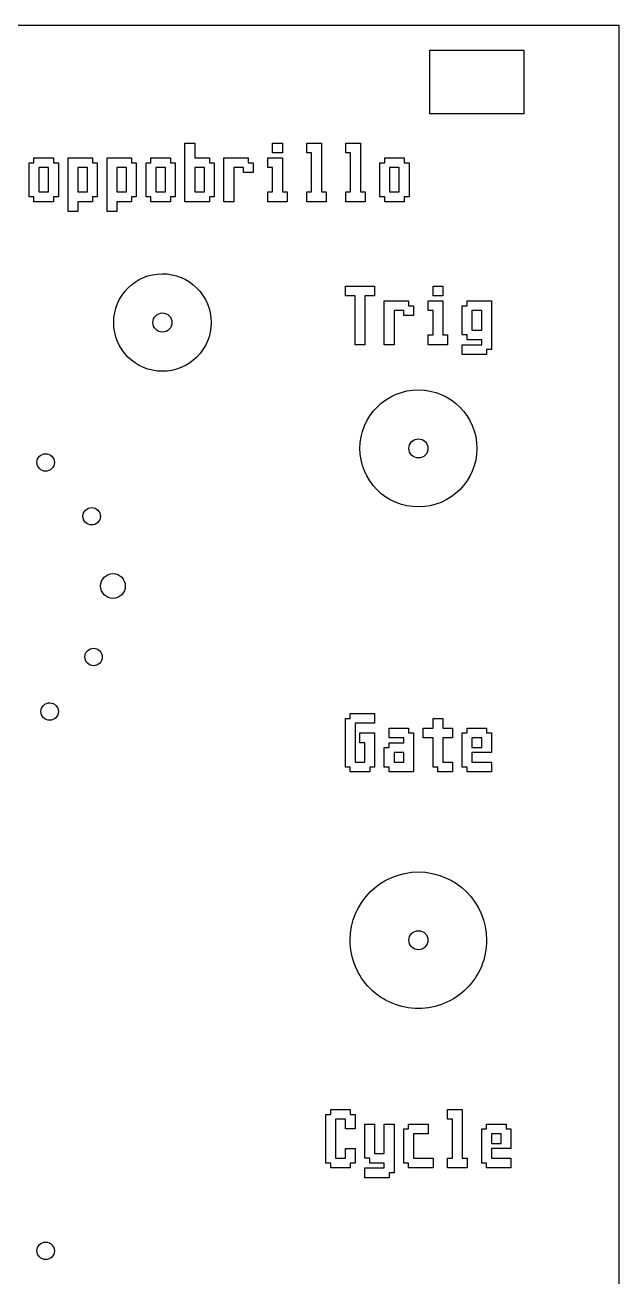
# Model space of a CAD drawing. Extents: x 0 to 101, y 9 to 137.
# Drawn here: x 71.3 to 101.1, y 74 to 136.9 of the extents above; entities that cross this region are included whole.
import ezdxf

# ---------------------------------------------------------------- set-up
doc = ezdxf.new("R2010")
doc.units = 0
doc.layers.add('Calque_1', color=7, linetype='CONTINUOUS')

msp = doc.modelspace()

# ---------------------------------------------------------------- linework, layer by layer
at = {"layer": 'Calque_1', "color": 7}
for p, q in [((0.161084, 136.906207), (101.139173, 136.906207)), ((101.139173, 136.906207), (101.139173, 8.727696)), ((79.312034, 129.49574), (79.312034, 130.965596)), ((79.312034, 130.965596), (79.557012, 130.965596)), ((79.557012, 130.965596), (79.801987, 130.965596)), ((79.801987, 130.965596), (79.801987, 130.598132)), ((83.721591, 130.72062), (83.721591, 130.965596)), ((83.721591, 130.965596), (83.966568, 130.965596)), ((83.966568, 130.965596), (84.211543, 130.965596)), ((84.211543, 130.965596), (84.211543, 130.72062)), ((85.43642, 130.72062), (85.43642, 130.965596)), ((85.43642, 130.965596), (85.803885, 130.965596)), ((85.803885, 130.965596), (86.17135, 130.965596)), ((86.17135, 130.965596), (86.17135, 129.740715)), ((87.396218, 130.72062), (87.396218, 130.965596)), ((87.396218, 130.965596), (87.76368, 130.965596)), ((87.76368, 130.965596), (88.131145, 130.965596)), ((88.131145, 130.965596), (88.131145, 129.740715)), ((79.801987, 130.598132), (79.801987, 130.230667)), ((83.721591, 130.475645), (83.721591, 130.72062)), ((83.966568, 130.475645), (83.721591, 130.475645)), ((84.211543, 130.475645), (83.966568, 130.475645)), ((84.211543, 130.72062), (84.211543, 130.475645)), ((85.43642, 130.475645), (85.43642, 130.72062)), ((85.55891, 130.475645), (85.43642, 130.475645)), ((85.681397, 130.475645), (85.55891, 130.475645)), ((85.681397, 129.49574), (85.681397, 130.475645)), ((87.396218, 130.475645), (87.396218, 130.72062)), ((87.518705, 130.475645), (87.396218, 130.475645)), ((87.641192, 130.475645), (87.518705, 130.475645)), ((87.641192, 129.49574), (87.641192, 130.475645)), ((71.472831, 129.128275), (71.472831, 129.985693)), ((71.472831, 129.985693), (71.595319, 129.985693)), ((71.595319, 129.985693), (71.717806, 129.985693)), ((71.717806, 130.10818), (71.717806, 130.230667)), ((71.717806, 130.230667), (72.207758, 130.230667)), ((71.717806, 129.985693), (71.717806, 130.10818)), ((72.207758, 129.740715), (71.962784, 129.740715)), ((71.962784, 129.740715), (71.962784, 129.128275)), ((72.207758, 130.230667), (72.697711, 130.230667)), ((72.452736, 129.740715), (72.207758, 129.740715)), ((72.452736, 129.128275), (72.452736, 129.740715)), ((72.697711, 130.230667), (72.697711, 130.10818)), ((72.697711, 130.10818), (72.697711, 129.985693)), ((72.697711, 129.985693), (72.820198, 129.985693)), ((72.820198, 129.985693), (72.942688, 129.985693)), ((72.942688, 129.985693), (72.942688, 129.128275)), ((73.432629, 128.883298), (73.432629, 130.230667)), ((73.432629, 130.230667), (74.045072, 130.230667)), ((74.167559, 129.740715), (73.922582, 129.740715)), ((73.922582, 129.740715), (73.922582, 129.128275)), ((74.045072, 130.230667), (74.657512, 130.230667)), ((74.412534, 129.740715), (74.167559, 129.740715)), ((74.412534, 129.128275), (74.412534, 129.740715)), ((74.657512, 130.230667), (74.657512, 130.10818)), ((74.657512, 130.10818), (74.657512, 129.985693)), ((74.657512, 129.985693), (74.779999, 129.985693)), ((74.779999, 129.985693), (74.902486, 129.985693)), ((74.902486, 129.985693), (74.902486, 129.128275)), ((75.39243, 128.883298), (75.39243, 130.230667)), ((75.39243, 130.230667), (76.00487, 130.230667)), ((76.12736, 129.740715), (75.882382, 129.740715)), ((75.882382, 129.740715), (75.882382, 129.128275)), ((76.00487, 130.230667), (76.617312, 130.230667)), ((76.372335, 129.740715), (76.12736, 129.740715)), ((76.372335, 129.128275), (76.372335, 129.740715)), ((76.617312, 130.230667), (76.617312, 130.10818)), ((76.617312, 130.10818), (76.617312, 129.985693)), ((76.617312, 129.985693), (76.7398, 129.985693)), ((76.7398, 129.985693), (76.862287, 129.985693)), ((76.862287, 129.985693), (76.862287, 129.128275)), ((77.352236, 129.128275), (77.352236, 129.985693)), ((77.352236, 129.985693), (77.474724, 129.985693)), ((77.474724, 129.985693), (77.597211, 129.985693)), ((77.597211, 130.10818), (77.597211, 130.230667)), ((77.597211, 130.230667), (78.087163, 130.230667)), ((77.597211, 129.985693), (77.597211, 130.10818)), ((78.087163, 129.740715), (77.842189, 129.740715)), ((77.842189, 129.740715), (77.842189, 129.128275)), ((78.087163, 130.230667), (78.577116, 130.230667)), ((78.332141, 129.740715), (78.087163, 129.740715)), ((78.332141, 129.128275), (78.332141, 129.740715)), ((78.577116, 130.230667), (78.577116, 130.10818)), ((78.577116, 130.10818), (78.577116, 129.985693)), ((78.577116, 129.985693), (78.699603, 129.985693)), ((78.699603, 129.985693), (78.822093, 129.985693)), ((78.822093, 129.985693), (78.822093, 129.128275)), ((79.801987, 130.230667), (80.169452, 130.230667)), ((80.046964, 129.740715), (79.801987, 129.740715)), ((79.801987, 129.740715), (79.801987, 129.128275)), ((80.291939, 129.740715), (80.046964, 129.740715)), ((80.169452, 130.230667), (80.536916, 130.230667)), ((80.291939, 129.128275), (80.291939, 129.740715)), ((80.536916, 130.230667), (80.536916, 130.10818)), ((80.536916, 130.10818), (80.536916, 129.985693)), ((80.536916, 129.985693), (80.659404, 129.985693)), ((80.659404, 129.985693), (80.781891, 129.985693)), ((80.781891, 129.985693), (80.781891, 129.128275)), ((81.271835, 129.128275), (81.271835, 130.230667)), ((81.271835, 130.230667), (81.884275, 130.230667)), ((82.006765, 129.740715), (81.761787, 129.740715)), ((81.761787, 129.740715), (81.761787, 128.883298)), ((81.884275, 130.230667), (82.496717, 130.230667)), ((82.25174, 129.740715), (82.006765, 129.740715)), ((82.25174, 129.618228), (82.25174, 129.740715)), ((82.25174, 129.49574), (82.25174, 129.618228)), ((82.496717, 130.230667), (82.496717, 130.10818)), ((82.496717, 130.10818), (82.496717, 129.985693)), ((82.496717, 129.985693), (82.619205, 129.985693)), ((82.619205, 129.985693), (82.741692, 129.985693)), ((82.741692, 129.985693), (82.741692, 129.740715)), ((82.741692, 129.740715), (82.741692, 129.49574)), ((83.476616, 129.985693), (83.476616, 130.230667)), ((83.476616, 130.230667), (83.844081, 130.230667)), ((83.476616, 129.740715), (83.476616, 129.985693)), ((83.599104, 129.740715), (83.476616, 129.740715)), ((83.721591, 129.740715), (83.599104, 129.740715)), ((83.721591, 129.128275), (83.721591, 129.740715)), ((83.844081, 130.230667), (84.211543, 130.230667)), ((84.211543, 130.230667), (84.211543, 129.37325)), ((86.17135, 129.740715), (86.17135, 128.515836)), ((88.131145, 129.740715), (88.131145, 128.515836)), ((89.111044, 129.128275), (89.111044, 129.985693)), ((89.111044, 129.985693), (89.233534, 129.985693)), ((89.233534, 129.985693), (89.356021, 129.985693)), ((89.356021, 130.10818), (89.356021, 130.230667)), ((89.356021, 130.230667), (89.845973, 130.230667)), ((89.356021, 129.985693), (89.356021, 130.10818)), ((89.845973, 129.740715), (89.600996, 129.740715)), ((89.600996, 129.740715), (89.600996, 129.128275)), ((89.845973, 130.230667), (90.335926, 130.230667)), ((90.090948, 129.740715), (89.845973, 129.740715)), ((90.090948, 129.128275), (90.090948, 129.740715)), ((90.335926, 130.230667), (90.335926, 130.10818)), ((90.335926, 130.10818), (90.335926, 129.985693)), ((90.335926, 129.985693), (90.458413, 129.985693)), ((90.458413, 129.985693), (90.5809, 129.985693)), ((90.5809, 129.985693), (90.5809, 129.128275)), ((71.472831, 128.270858), (71.472831, 129.128275)), ((71.962784, 129.128275), (71.962784, 128.515836)), ((72.452736, 128.515836), (72.452736, 129.128275)), ((72.942688, 129.128275), (72.942688, 128.270858)), ((73.922582, 129.128275), (73.922582, 128.515836)), ((74.412534, 128.515836), (74.412534, 129.128275)), ((74.902486, 129.128275), (74.902486, 128.270858)), ((75.882382, 129.128275), (75.882382, 128.515836)), ((76.372335, 128.515836), (76.372335, 129.128275)), ((76.862287, 129.128275), (76.862287, 128.270858)), ((77.352236, 128.270858), (77.352236, 129.128275)), ((77.842189, 129.128275), (77.842189, 128.515836)), ((78.332141, 128.515836), (78.332141, 129.128275)), ((78.822093, 129.128275), (78.822093, 128.270858)), ((79.312034, 128.025883), (79.312034, 129.49574)), ((79.801987, 129.128275), (79.801987, 128.515836)), ((80.291939, 128.515836), (80.291939, 129.128275)), ((80.781891, 129.128275), (80.781891, 128.270858)), ((81.271835, 128.025883), (81.271835, 129.128275)), ((82.496717, 129.49574), (82.25174, 129.49574)), ((82.741692, 129.49574), (82.496717, 129.49574)), ((83.721591, 128.515836), (83.721591, 129.128275)), ((84.211543, 129.37325), (84.211543, 128.515836)), ((85.681397, 128.515836), (85.681397, 129.49574)), ((87.641192, 128.515836), (87.641192, 129.49574)), ((89.111044, 128.270858), (89.111044, 129.128275)), ((89.600996, 129.128275), (89.600996, 128.515836)), ((90.090948, 128.515836), (90.090948, 129.128275)), ((90.5809, 129.128275), (90.5809, 128.270858)), ((71.962784, 128.515836), (72.207758, 128.515836)), ((72.207758, 128.515836), (72.452736, 128.515836)), ((73.432629, 127.535931), (73.432629, 128.883298)), ((73.922582, 128.515836), (74.167559, 128.515836)), ((74.167559, 128.515836), (74.412534, 128.515836)), ((75.39243, 127.535931), (75.39243, 128.883298)), ((75.882382, 128.515836), (76.12736, 128.515836)), ((76.12736, 128.515836), (76.372335, 128.515836)), ((77.842189, 128.515836), (78.087163, 128.515836)), ((78.087163, 128.515836), (78.332141, 128.515836)), ((79.801987, 128.515836), (80.046964, 128.515836)), ((80.046964, 128.515836), (80.291939, 128.515836)), ((81.761787, 128.883298), (81.761787, 128.025883)), ((83.476616, 128.270858), (83.476616, 128.515836)), ((83.476616, 128.515836), (83.599104, 128.515836)), ((83.599104, 128.515836), (83.721591, 128.515836)), ((84.211543, 128.515836), (84.334033, 128.515836)), ((84.334033, 128.515836), (84.456521, 128.515836)), ((84.456521, 128.515836), (84.456521, 128.270858)), ((85.43642, 128.270858), (85.43642, 128.515836)), ((85.43642, 128.515836), (85.55891, 128.515836)), ((85.55891, 128.515836), (85.681397, 128.515836)), ((86.17135, 128.515836), (86.293837, 128.515836)), ((86.293837, 128.515836), (86.416324, 128.515836)), ((86.416324, 128.515836), (86.416324, 128.270858)), ((87.396218, 128.270858), (87.396218, 128.515836)), ((87.396218, 128.515836), (87.518705, 128.515836)), ((87.518705, 128.515836), (87.641192, 128.515836)), ((88.131145, 128.515836), (88.253632, 128.515836)), ((88.253632, 128.515836), (88.376122, 128.515836)), ((88.376122, 128.515836), (88.376122, 128.270858)), ((89.600996, 128.515836), (89.845973, 128.515836)), ((89.845973, 128.515836), (90.090948, 128.515836)), ((71.595319, 128.270858), (71.472831, 128.270858)), ((71.717806, 128.270858), (71.595319, 128.270858)), ((71.717806, 128.148371), (71.717806, 128.270858)), ((71.717806, 128.025883), (71.717806, 128.148371)), ((72.207758, 128.025883), (71.717806, 128.025883)), ((72.697711, 128.025883), (72.207758, 128.025883)), ((72.820198, 128.270858), (72.697711, 128.270858)), ((72.697711, 128.270858), (72.697711, 128.148371)), ((72.697711, 128.148371), (72.697711, 128.025883)), ((72.942688, 128.270858), (72.820198, 128.270858)), ((74.290047, 128.025883), (73.922582, 128.025883)), ((73.922582, 128.025883), (73.922582, 127.780906)), ((73.922582, 127.780906), (73.922582, 127.535931)), ((74.657512, 128.025883), (74.290047, 128.025883)), ((74.779999, 128.270858), (74.657512, 128.270858)), ((74.657512, 128.270858), (74.657512, 128.148371)), ((74.657512, 128.148371), (74.657512, 128.025883)), ((74.902486, 128.270858), (74.779999, 128.270858)), ((76.249847, 128.025883), (75.882382, 128.025883)), ((75.882382, 128.025883), (75.882382, 127.780906)), ((75.882382, 127.780906), (75.882382, 127.535931)), ((76.617312, 128.025883), (76.249847, 128.025883)), ((76.7398, 128.270858), (76.617312, 128.270858)), ((76.617312, 128.270858), (76.617312, 128.148371)), ((76.617312, 128.148371), (76.617312, 128.025883)), ((76.862287, 128.270858), (76.7398, 128.270858)), ((77.474724, 128.270858), (77.352236, 128.270858)), ((77.597211, 128.270858), (77.474724, 128.270858)), ((77.597211, 128.148371), (77.597211, 128.270858)), ((77.597211, 128.025883), (77.597211, 128.148371)), ((78.087163, 128.025883), (77.597211, 128.025883)), ((78.577116, 128.025883), (78.087163, 128.025883)), ((78.699603, 128.270858), (78.577116, 128.270858)), ((78.577116, 128.270858), (78.577116, 128.148371)), ((78.577116, 128.148371), (78.577116, 128.025883)), ((78.822093, 128.270858), (78.699603, 128.270858)), ((79.924477, 128.025883), (79.312034, 128.025883)), ((80.536916, 128.025883), (79.924477, 128.025883)), ((80.659404, 128.270858), (80.536916, 128.270858)), ((80.536916, 128.270858), (80.536916, 128.148371)), ((80.536916, 128.148371), (80.536916, 128.025883)), ((80.781891, 128.270858), (80.659404, 128.270858)), ((81.516813, 128.025883), (81.271835, 128.025883)), ((81.761787, 128.025883), (81.516813, 128.025883)), ((83.476616, 128.025883), (83.476616, 128.270858)), ((83.966568, 128.025883), (83.476616, 128.025883)), ((84.456521, 128.025883), (83.966568, 128.025883)), ((84.456521, 128.270858), (84.456521, 128.025883)), ((85.43642, 128.025883), (85.43642, 128.270858)), ((85.926372, 128.025883), (85.43642, 128.025883)), ((86.416324, 128.025883), (85.926372, 128.025883)), ((86.416324, 128.270858), (86.416324, 128.025883)), ((87.396218, 128.025883), (87.396218, 128.270858)), ((87.88617, 128.025883), (87.396218, 128.025883)), ((88.376122, 128.025883), (87.88617, 128.025883)), ((88.376122, 128.270858), (88.376122, 128.025883)), ((89.233534, 128.270858), (89.111044, 128.270858)), ((89.356021, 128.270858), (89.233534, 128.270858)), ((89.356021, 128.148371), (89.356021, 128.270858)), ((89.356021, 128.025883), (89.356021, 128.148371)), ((89.845973, 128.025883), (89.356021, 128.025883)), ((90.335926, 128.025883), (89.845973, 128.025883)), ((90.458413, 128.270858), (90.335926, 128.270858)), ((90.335926, 128.270858), (90.335926, 128.148371)), ((90.335926, 128.148371), (90.335926, 128.025883)), ((90.5809, 128.270858), (90.458413, 128.270858)), ((73.677607, 127.535931), (73.432629, 127.535931)), ((73.922582, 127.535931), (73.677607, 127.535931)), ((75.637408, 127.535931), (75.39243, 127.535931)), ((75.882382, 127.535931), (75.637408, 127.535931)), ((87.376868, 123.535617), (87.376868, 123.780594)), ((87.376868, 123.780594), (88.111795, 123.780594)), ((87.376868, 123.290642), (87.376868, 123.535617)), ((88.111795, 123.780594), (88.846725, 123.780594)), ((88.846725, 123.780594), (88.846725, 123.535617)), ((88.846725, 123.535617), (88.846725, 123.290642)), ((91.786425, 123.535617), (91.786425, 123.780594)), ((91.786425, 123.780594), (92.0314, 123.780594)), ((91.786425, 123.290642), (91.786425, 123.535617)), ((92.0314, 123.780594), (92.276377, 123.780594)), ((92.276377, 123.780594), (92.276377, 123.535617)), ((92.276377, 123.535617), (92.276377, 123.290642)), ((87.621843, 123.290642), (87.376868, 123.290642)), ((87.866821, 123.290642), (87.621843, 123.290642)), ((87.866821, 122.06576), (87.866821, 123.290642)), ((88.601748, 123.290642), (88.356773, 123.290642)), ((88.356773, 123.290642), (88.356773, 122.06576)), ((88.846725, 123.290642), (88.601748, 123.290642)), ((89.336669, 121.943273), (89.336669, 123.045665)), ((89.336669, 123.045665), (89.949112, 123.045665)), ((89.949112, 123.045665), (90.561551, 123.045665)), ((90.561551, 123.045665), (90.561551, 122.923177)), ((90.561551, 122.923177), (90.561551, 122.80069)), ((90.561551, 122.80069), (90.684039, 122.80069)), ((90.684039, 122.80069), (90.806526, 122.80069)), ((90.806526, 122.80069), (90.806526, 122.555712)), ((91.541447, 122.80069), (91.541447, 123.045665)), ((91.541447, 123.045665), (91.908912, 123.045665)), ((91.541447, 122.555712), (91.541447, 122.80069)), ((92.0314, 123.290642), (91.786425, 123.290642)), ((91.908912, 123.045665), (92.276377, 123.045665)), ((92.276377, 123.290642), (92.0314, 123.290642)), ((92.276377, 123.045665), (92.276377, 122.18825)), ((93.256273, 122.06576), (93.256273, 122.80069)), ((93.256273, 122.80069), (93.378761, 122.80069)), ((93.378761, 122.80069), (93.501248, 122.80069)), ((93.501248, 122.923177), (93.501248, 123.045665)), ((93.501248, 123.045665), (94.113691, 123.045665)), ((93.501248, 122.80069), (93.501248, 122.923177)), ((94.113691, 123.045665), (94.72613, 123.045665)), ((94.72613, 123.045665), (94.72613, 121.820785)), ((87.866821, 120.840881), (87.866821, 122.06576)), ((88.356773, 122.06576), (88.356773, 120.840881)), ((90.071599, 122.555712), (89.826621, 122.555712)), ((89.826621, 122.555712), (89.826621, 121.698298)), ((90.316574, 122.555712), (90.071599, 122.555712)), ((90.316574, 122.433225), (90.316574, 122.555712)), ((90.316574, 122.310737), (90.316574, 122.433225)), ((90.561551, 122.310737), (90.316574, 122.310737)), ((90.806526, 122.310737), (90.561551, 122.310737)), ((90.806526, 122.555712), (90.806526, 122.310737)), ((91.663935, 122.555712), (91.541447, 122.555712)), ((91.786425, 122.555712), (91.663935, 122.555712)), ((91.786425, 121.943273), (91.786425, 122.555712)), ((92.276377, 122.18825), (92.276377, 121.330833)), ((93.256273, 121.330833), (93.256273, 122.06576)), ((93.9912, 122.555712), (93.746226, 122.555712)), ((93.746226, 122.555712), (93.746226, 122.06576)), ((93.746226, 122.06576), (93.746226, 121.575808)), ((94.236178, 122.555712), (93.9912, 122.555712)), ((94.236178, 122.06576), (94.236178, 122.555712)), ((94.236178, 121.575808), (94.236178, 122.06576)), ((78.657484, 121.954703), (78.657484, 121.954703)), ((80.628969, 121.9547), (80.628969, 121.9547)), ((89.336669, 120.840881), (89.336669, 121.943273)), ((89.826621, 121.698298), (89.826621, 120.840881)), ((91.786425, 121.330833), (91.786425, 121.943273)), ((93.746226, 121.575808), (93.9912, 121.575808)), ((93.9912, 121.575808), (94.236178, 121.575808)), ((94.72613, 121.820785), (94.72613, 120.595903)), ((88.111795, 120.840881), (87.866821, 120.840881)), ((88.356773, 120.840881), (88.111795, 120.840881)), ((89.581647, 120.840881), (89.336669, 120.840881)), ((89.826621, 120.840881), (89.581647, 120.840881)), ((91.541447, 121.085855), (91.541447, 121.330833)), ((91.541447, 121.330833), (91.663935, 121.330833)), ((91.541447, 120.840881), (91.541447, 121.085855)), ((92.0314, 120.840881), (91.541447, 120.840881)), ((91.663935, 121.330833), (91.786425, 121.330833)), ((92.521352, 120.840881), (92.0314, 120.840881)), ((92.276377, 121.330833), (92.398865, 121.330833)), ((92.398865, 121.330833), (92.521352, 121.330833)), ((92.521352, 121.330833), (92.521352, 121.085855)), ((92.521352, 121.085855), (92.521352, 120.840881)), ((93.378761, 121.330833), (93.256273, 121.330833)), ((93.256273, 120.595903), (93.256273, 120.840881)), ((93.256273, 120.840881), (93.746226, 120.840881)), ((93.501248, 121.330833), (93.378761, 121.330833)), ((93.501248, 121.208346), (93.501248, 121.330833)), ((93.501248, 121.085855), (93.501248, 121.208346)), ((93.868713, 121.085855), (93.501248, 121.085855)), ((93.746226, 120.840881), (94.236178, 120.840881)), ((94.236178, 121.085855), (93.868713, 121.085855)), ((94.236178, 120.963368), (94.236178, 121.085855)), ((94.236178, 120.840881), (94.236178, 120.963368)), ((93.256273, 120.350928), (93.256273, 120.595903)), ((93.868713, 120.350928), (93.256273, 120.350928)), ((94.481153, 120.350928), (93.868713, 120.350928)), ((94.603643, 120.595903), (94.481153, 120.595903)), ((94.481153, 120.595903), (94.481153, 120.473416)), ((94.481153, 120.473416), (94.481153, 120.350928)), ((94.72613, 120.595903), (94.603643, 120.595903)), ((91.531748, 115.629516), (91.531748, 115.629516)), ((93.993574, 115.629516), (93.993574, 115.629516)), ((71.993106, 114.614147), (71.993128, 114.61415)), ((74.211586, 112.052823), (74.211586, 112.052823)), ((76.310189, 108.714789), (76.310189, 108.714789)), ((74.308507, 104.978381), (74.308507, 104.978381)), ((72.195787, 102.094937), (72.195792, 102.094934)), ((87.376868, 100.837452), (87.376868, 102.062332)), ((87.376868, 102.062332), (87.499356, 102.062332)), ((87.499356, 102.062332), (87.621843, 102.062332)), ((87.621843, 102.184822), (87.621843, 102.307309)), ((87.621843, 102.307309), (88.234286, 102.307309)), ((87.621843, 102.062332), (87.621843, 102.184822)), ((88.234286, 102.307309), (88.846725, 102.307309)), ((88.846725, 102.307309), (88.846725, 102.062332)), ((88.846725, 102.062332), (88.846725, 101.817357)), ((91.786425, 101.817357), (91.786425, 102.062332)), ((91.786425, 102.062332), (92.0314, 102.062332)), ((92.0314, 102.062332), (92.276377, 102.062332)), ((92.276377, 102.062332), (92.276377, 101.817357)), ((88.356773, 101.817357), (87.866821, 101.817357)), ((87.866821, 101.817357), (87.866821, 100.837452)), ((88.111795, 101.082427), (88.111795, 101.327405)), ((88.111795, 101.327405), (88.47926, 101.327405)), ((88.846725, 101.817357), (88.356773, 101.817357)), ((88.47926, 101.327405), (88.846725, 101.327405)), ((88.846725, 101.327405), (88.846725, 100.469987)), ((89.581647, 101.327405), (89.581647, 101.572379)), ((89.581647, 101.572379), (90.071599, 101.572379)), ((89.581647, 101.082427), (89.581647, 101.327405)), ((90.071599, 101.572379), (90.561551, 101.572379)), ((90.561551, 101.572379), (90.561551, 101.449892)), ((90.561551, 101.449892), (90.561551, 101.327405)), ((90.561551, 101.327405), (90.684039, 101.327405)), ((90.684039, 101.327405), (90.806526, 101.327405)), ((90.806526, 101.327405), (90.806526, 100.3475)), ((91.296473, 101.327405), (91.296473, 101.572379)), ((91.296473, 101.572379), (91.541447, 101.572379)), ((91.296473, 101.082427), (91.296473, 101.327405)), ((91.541447, 101.572379), (91.786425, 101.572379)), ((91.786425, 101.572379), (91.786425, 101.817357)), ((92.276377, 101.817357), (92.276377, 101.572379)), ((92.276377, 101.572379), (92.521352, 101.572379)), ((92.521352, 101.572379), (92.76633, 101.572379)), ((92.76633, 101.572379), (92.76633, 101.327405)), ((92.76633, 101.327405), (92.76633, 101.082427)), ((93.256273, 100.469987), (93.256273, 101.327405)), ((93.256273, 101.327405), (93.378761, 101.327405)), ((93.378761, 101.327405), (93.501248, 101.327405)), ((93.501248, 101.449892), (93.501248, 101.572379)), ((93.501248, 101.572379), (93.9912, 101.572379)), ((93.501248, 101.327405), (93.501248, 101.449892)), ((93.9912, 101.572379), (94.481153, 101.572379)), ((94.481153, 101.572379), (94.481153, 101.449892)), ((94.481153, 101.449892), (94.481153, 101.327405)), ((94.481153, 101.327405), (94.603643, 101.327405)), ((94.603643, 101.327405), (94.72613, 101.327405)), ((94.72613, 101.327405), (94.72613, 100.837452)), ((87.376868, 99.61257), (87.376868, 100.837452)), ((87.866821, 100.837452), (87.866821, 99.857548)), ((88.111795, 100.837452), (88.111795, 101.082427)), ((88.234286, 100.837452), (88.111795, 100.837452)), ((88.356773, 100.837452), (88.234286, 100.837452)), ((88.356773, 100.3475), (88.356773, 100.837452)), ((89.949112, 101.082427), (89.581647, 101.082427)), ((89.581647, 100.714965), (89.581647, 100.837452)), ((89.581647, 100.837452), (89.949112, 100.837452)), ((89.581647, 100.592475), (89.581647, 100.714965)), ((90.316574, 101.082427), (89.949112, 101.082427)), ((89.949112, 100.837452), (90.316574, 100.837452)), ((90.316574, 100.95994), (90.316574, 101.082427)), ((90.316574, 100.837452), (90.316574, 100.95994)), ((91.541447, 101.082427), (91.296473, 101.082427)), ((91.786425, 101.082427), (91.541447, 101.082427)), ((91.786425, 100.3475), (91.786425, 101.082427)), ((92.521352, 101.082427), (92.276377, 101.082427)), ((92.276377, 101.082427), (92.276377, 100.469987)), ((92.76633, 101.082427), (92.521352, 101.082427)), ((93.9912, 101.082427), (93.746226, 101.082427)), ((93.746226, 101.082427), (93.746226, 100.837452)), ((93.746226, 100.837452), (93.746226, 100.592475)), ((94.236178, 101.082427), (93.9912, 101.082427)), ((94.236178, 100.837452), (94.236178, 101.082427)), ((94.236178, 100.592475), (94.236178, 100.837452)), ((94.72613, 100.837452), (94.72613, 100.3475)), ((88.356773, 99.857548), (88.356773, 100.3475)), ((88.846725, 100.469987), (88.846725, 99.61257)), ((89.336669, 100.102523), (89.336669, 100.592475)), ((89.336669, 100.592475), (89.459159, 100.592475)), ((89.336669, 99.61257), (89.336669, 100.102523)), ((89.459159, 100.592475), (89.581647, 100.592475)), ((90.071599, 100.3475), (89.826621, 100.3475)), ((89.826621, 100.3475), (89.826621, 100.102523)), ((89.826621, 100.102523), (89.826621, 99.857548)), ((90.316574, 100.3475), (90.071599, 100.3475)), ((90.316574, 100.102523), (90.316574, 100.3475)), ((90.316574, 99.857548), (90.316574, 100.102523)), ((90.806526, 100.3475), (90.806526, 99.367596)), ((91.786425, 99.61257), (91.786425, 100.3475)), ((92.276377, 100.469987), (92.276377, 99.857548)), ((93.256273, 99.61257), (93.256273, 100.469987)), ((93.746226, 100.592475), (93.9912, 100.592475)), ((94.236178, 100.3475), (93.746226, 100.3475)), ((93.746226, 100.3475), (93.746226, 100.102523)), ((93.746226, 100.102523), (93.746226, 99.857548)), ((93.9912, 100.592475), (94.236178, 100.592475)), ((94.72613, 100.3475), (94.236178, 100.3475)), ((87.499356, 99.61257), (87.376868, 99.61257)), ((87.621843, 99.61257), (87.499356, 99.61257)), ((87.621843, 99.490083), (87.621843, 99.61257)), ((87.621843, 99.367596), (87.621843, 99.490083)), ((87.866821, 99.857548), (88.111795, 99.857548)), ((88.111795, 99.857548), (88.356773, 99.857548)), ((88.724238, 99.61257), (88.601748, 99.61257)), ((88.601748, 99.61257), (88.601748, 99.490083)), ((88.601748, 99.490083), (88.601748, 99.367596)), ((88.846725, 99.61257), (88.724238, 99.61257)), ((89.459159, 99.61257), (89.336669, 99.61257)), ((89.581647, 99.61257), (89.459159, 99.61257)), ((89.581647, 99.490083), (89.581647, 99.61257)), ((89.581647, 99.367596), (89.581647, 99.490083)), ((89.826621, 99.857548), (90.071599, 99.857548)), ((90.071599, 99.857548), (90.316574, 99.857548)), ((91.908912, 99.61257), (91.786425, 99.61257)), ((92.0314, 99.61257), (91.908912, 99.61257)), ((92.0314, 99.490083), (92.0314, 99.61257)), ((92.0314, 99.367596), (92.0314, 99.490083)), ((92.276377, 99.857548), (92.521352, 99.857548)), ((92.521352, 99.857548), (92.76633, 99.857548)), ((92.76633, 99.857548), (92.76633, 99.61257)), ((92.76633, 99.61257), (92.76633, 99.367596)), ((93.378761, 99.61257), (93.256273, 99.61257)), ((93.501248, 99.61257), (93.378761, 99.61257)), ((93.501248, 99.490083), (93.501248, 99.61257)), ((93.501248, 99.367596), (93.501248, 99.490083)), ((93.746226, 99.857548), (94.236178, 99.857548)), ((94.236178, 99.857548), (94.72613, 99.857548)), ((94.72613, 99.857548), (94.72613, 99.61257)), ((94.72613, 99.61257), (94.72613, 99.367596)), ((88.111795, 99.367596), (87.621843, 99.367596)), ((88.601748, 99.367596), (88.111795, 99.367596)), ((90.194086, 99.367596), (89.581647, 99.367596)), ((90.806526, 99.367596), (90.194086, 99.367596)), ((92.398865, 99.367596), (92.0314, 99.367596)), ((92.76633, 99.367596), (92.398865, 99.367596)), ((94.113691, 99.367596), (93.501248, 99.367596)), ((94.72613, 99.367596), (94.113691, 99.367596)), ((91.051512, 94.341595), (91.051512, 94.341595)), ((91.05152, 91.391312), (91.05152, 91.391312)), ((86.396961, 80.935122), (86.396961, 82.160004)), ((86.396961, 82.160004), (86.519451, 82.160004)), ((86.519451, 82.160004), (86.641939, 82.160004)), ((86.641939, 82.282491), (86.641939, 82.404979)), ((86.641939, 82.404979), (87.131891, 82.404979)), ((86.641939, 82.160004), (86.641939, 82.282491)), ((87.131891, 81.915027), (86.886913, 81.915027)), ((86.886913, 81.915027), (86.886913, 80.935122)), ((87.131891, 82.404979), (87.621843, 82.404979)), ((87.376866, 81.915027), (87.131891, 81.915027)), ((87.376866, 81.670052), (87.376866, 81.915027)), ((87.621843, 82.404979), (87.621843, 82.282491)), ((87.621843, 82.282491), (87.621843, 82.160004)), ((87.621843, 82.160004), (87.744331, 82.160004)), ((87.744331, 82.160004), (87.866818, 82.160004)), ((87.866818, 82.160004), (87.866818, 81.792539)), ((92.521344, 82.160004), (92.521344, 82.404979)), ((92.521344, 82.404979), (92.888808, 82.404979)), ((92.521344, 81.915027), (92.521344, 82.160004)), ((92.643831, 81.915027), (92.521344, 81.915027)), ((92.766318, 81.915027), (92.643831, 81.915027)), ((92.766318, 80.935122), (92.766318, 81.915027)), ((92.888808, 82.404979), (93.256271, 82.404979)), ((93.256271, 82.404979), (93.256271, 81.1801)), ((87.376866, 81.425074), (87.376866, 81.670052)), ((87.621843, 81.425074), (87.376866, 81.425074)), ((87.866818, 81.425074), (87.621843, 81.425074)), ((87.866818, 81.792539), (87.866818, 81.425074)), ((88.356765, 80.812635), (88.356765, 81.670052)), ((88.356765, 81.670052), (88.601739, 81.670052)), ((88.601739, 81.670052), (88.846717, 81.670052)), ((88.846717, 81.670052), (88.846717, 80.935122)), ((89.336669, 80.935122), (89.336669, 81.670052)), ((89.336669, 81.670052), (89.581644, 81.670052)), ((89.581644, 81.670052), (89.826621, 81.670052)), ((89.826621, 81.670052), (89.826621, 80.44517)), ((90.316565, 80.56766), (90.316565, 81.425074)), ((90.316565, 81.425074), (90.439053, 81.425074)), ((90.439053, 81.425074), (90.56154, 81.425074)), ((90.56154, 81.547564), (90.56154, 81.670052)), ((90.56154, 81.670052), (91.051492, 81.670052)), ((90.56154, 81.425074), (90.56154, 81.547564)), ((91.173982, 81.1801), (90.806518, 81.1801)), ((90.806518, 81.1801), (90.806518, 80.56766)), ((91.051492, 81.670052), (91.541445, 81.670052)), ((91.541445, 81.1801), (91.173982, 81.1801)), ((91.541445, 81.670052), (91.541445, 81.425074)), ((91.541445, 81.425074), (91.541445, 81.1801)), ((93.256271, 81.1801), (93.256271, 79.955217)), ((94.236169, 80.56766), (94.236169, 81.425074)), ((94.236169, 81.425074), (94.358657, 81.425074)), ((94.358657, 81.425074), (94.481144, 81.425074)), ((94.481144, 81.547564), (94.481144, 81.670052)), ((94.481144, 81.670052), (94.971097, 81.670052)), ((94.481144, 81.425074), (94.481144, 81.547564)), ((94.971097, 81.1801), (94.726122, 81.1801)), ((94.726122, 81.1801), (94.726122, 80.935122)), ((94.971097, 81.670052), (95.461049, 81.670052)), ((95.216074, 81.1801), (94.971097, 81.1801)), ((95.216074, 80.935122), (95.216074, 81.1801)), ((95.461049, 81.670052), (95.461049, 81.547564)), ((95.461049, 81.547564), (95.461049, 81.425074)), ((95.461049, 81.425074), (95.583536, 81.425074)), ((95.583536, 81.425074), (95.706026, 81.425074)), ((95.706026, 81.425074), (95.706026, 80.935122)), ((86.396961, 79.710243), (86.396961, 80.935122)), ((86.886913, 80.935122), (86.886913, 79.955217)), ((88.356765, 79.955217), (88.356765, 80.812635)), ((88.846717, 80.935122), (88.846717, 80.200195)), ((89.336669, 80.200195), (89.336669, 80.935122)), ((90.316565, 79.710243), (90.316565, 80.56766)), ((90.806518, 80.56766), (90.806518, 79.955217)), ((92.766318, 79.955217), (92.766318, 80.935122)), ((94.236169, 79.710243), (94.236169, 80.56766)), ((94.726122, 80.935122), (94.726122, 80.690147)), ((94.726122, 80.690147), (94.971097, 80.690147)), ((94.971097, 80.690147), (95.216074, 80.690147)), ((95.216074, 80.690147), (95.216074, 80.935122)), ((95.706026, 80.935122), (95.706026, 80.44517)), ((86.886913, 79.955217), (87.131891, 79.955217)), ((87.131891, 79.955217), (87.376866, 79.955217)), ((87.376866, 80.200195), (87.376866, 80.44517)), ((87.376866, 80.44517), (87.621843, 80.44517)), ((87.376866, 79.955217), (87.376866, 80.200195)), ((87.621843, 80.44517), (87.866818, 80.44517)), ((87.866818, 80.44517), (87.866818, 80.077708)), ((87.866818, 80.077708), (87.866818, 79.710243)), ((88.479252, 79.955217), (88.356765, 79.955217)), ((88.601739, 79.955217), (88.479252, 79.955217)), ((88.601739, 79.83273), (88.601739, 79.955217)), ((88.846717, 80.200195), (89.091692, 80.200195)), ((89.091692, 80.200195), (89.336669, 80.200195)), ((89.826621, 80.44517), (89.826621, 79.22029)), ((90.806518, 79.955217), (91.29647, 79.955217)), ((91.29647, 79.955217), (91.786422, 79.955217)), ((91.786422, 79.955217), (91.786422, 79.710243)), ((92.521344, 79.710243), (92.521344, 79.955217)), ((92.521344, 79.955217), (92.643831, 79.955217)), ((92.643831, 79.955217), (92.766318, 79.955217)), ((93.256271, 79.955217), (93.378761, 79.955217)), ((93.378761, 79.955217), (93.501248, 79.955217)), ((93.501248, 79.955217), (93.501248, 79.710243)), ((95.216074, 80.44517), (94.726122, 80.44517)), ((94.726122, 80.44517), (94.726122, 80.200195)), ((94.726122, 80.200195), (94.726122, 79.955217)), ((94.726122, 79.955217), (95.216074, 79.955217)), ((95.706026, 80.44517), (95.216074, 80.44517)), ((95.216074, 79.955217), (95.706026, 79.955217)), ((95.706026, 79.955217), (95.706026, 79.710243)), ((86.519451, 79.710243), (86.396961, 79.710243)), ((86.641939, 79.710243), (86.519451, 79.710243)), ((86.641939, 79.587755), (86.641939, 79.710243)), ((86.641939, 79.465265), (86.641939, 79.587755)), ((87.131891, 79.465265), (86.641939, 79.465265)), ((87.621843, 79.465265), (87.131891, 79.465265)), ((87.744331, 79.710243), (87.621843, 79.710243)), ((87.621843, 79.710243), (87.621843, 79.587755)), ((87.621843, 79.587755), (87.621843, 79.465265)), ((87.866818, 79.710243), (87.744331, 79.710243)), ((88.356765, 79.22029), (88.356765, 79.465265)), ((88.356765, 79.465265), (88.846717, 79.465265)), ((88.601739, 79.710243), (88.601739, 79.83273)), ((88.969204, 79.710243), (88.601739, 79.710243)), ((88.846717, 79.465265), (89.336669, 79.465265)), ((89.336669, 79.710243), (88.969204, 79.710243)), ((89.336669, 79.587755), (89.336669, 79.710243)), ((89.336669, 79.465265), (89.336669, 79.587755)), ((90.439053, 79.710243), (90.316565, 79.710243)), ((90.56154, 79.710243), (90.439053, 79.710243)), ((90.56154, 79.587755), (90.56154, 79.710243)), ((90.56154, 79.465265), (90.56154, 79.587755)), ((91.173982, 79.465265), (90.56154, 79.465265)), ((91.786422, 79.465265), (91.173982, 79.465265)), ((91.786422, 79.710243), (91.786422, 79.465265)), ((92.521344, 79.465265), (92.521344, 79.710243)), ((93.011296, 79.465265), (92.521344, 79.465265)), ((93.501248, 79.465265), (93.011296, 79.465265)), ((93.501248, 79.710243), (93.501248, 79.465265)), ((94.358657, 79.710243), (94.236169, 79.710243)), ((94.481144, 79.710243), (94.358657, 79.710243)), ((94.481144, 79.587755), (94.481144, 79.710243)), ((94.481144, 79.465265), (94.481144, 79.587755)), ((95.093584, 79.465265), (94.481144, 79.465265)), ((95.706026, 79.465265), (95.093584, 79.465265)), ((95.706026, 79.710243), (95.706026, 79.465265)), ((88.356765, 78.975313), (88.356765, 79.22029)), ((88.969204, 78.975313), (88.356765, 78.975313)), ((89.581644, 78.975313), (88.969204, 78.975313)), ((89.704131, 79.22029), (89.581644, 79.22029)), ((89.581644, 79.22029), (89.581644, 79.097803)), ((89.581644, 79.097803), (89.581644, 78.975313)), ((89.826621, 79.22029), (89.704131, 79.22029)), ((71.993106, 74.992372), (71.993128, 74.992375))]:
    msp.add_line(p, q, dxfattribs=at)
at = {"layer": 'Calque_1', "color": 3}
for p, q in [((91.623266, 135.649939), (96.348145, 135.649939)), ((91.623266, 132.445144), (91.623266, 135.649939)), ((96.348145, 135.649939), (96.348145, 132.445144)), ((96.348145, 132.445144), (91.623266, 132.445144))]:
    msp.add_line(p, q, dxfattribs=at)
at = {"layer": 'Calque_1', "color": 7}
for points in [[(75.725537, 121.9547), (75.725537, 123.308745), (76.823207, 124.406416), (78.177252, 124.406417)], [(78.177252, 124.406417), (78.827488, 124.406417), (79.451092, 124.148112), (79.910878, 123.688326)], [(79.910878, 123.688326), (80.370664, 123.22854), (80.628969, 122.604936), (80.628969, 121.9547)], [(77.697022, 121.954703), (77.697022, 122.219926), (77.912028, 122.434932), (78.177252, 122.434932)], [(78.177252, 122.434932), (78.304617, 122.434933), (78.426766, 122.384338), (78.516827, 122.294277)], [(78.516827, 122.294277), (78.606888, 122.204216), (78.657484, 122.082068), (78.657484, 121.954703)], [(78.177252, 119.502982), (76.823207, 119.502984), (75.725537, 120.600655), (75.725537, 121.9547)], [(78.177252, 121.474473), (77.912028, 121.474473), (77.697022, 121.689479), (77.697022, 121.954703)], [(78.516827, 121.615128), (78.426766, 121.525068), (78.304617, 121.474472), (78.177252, 121.474473)], [(78.657484, 121.954703), (78.657484, 121.827337), (78.606888, 121.705189), (78.516827, 121.615128)], [(80.628969, 121.9547), (80.628969, 121.304464), (80.370664, 120.68086), (79.910878, 120.221074)], [(79.910878, 120.221074), (79.451092, 119.761288), (78.827488, 119.502982), (78.177252, 119.502982)], [(88.971164, 117.709867), (89.522907, 118.26161), (90.271232, 118.571576), (91.051515, 118.571575)], [(91.051515, 118.571575), (92.67637, 118.571575), (93.993574, 117.25437), (93.993574, 115.629516)], [(88.109454, 115.629516), (88.109454, 116.409799), (88.41942, 117.158124), (88.971164, 117.709867)], [(90.571286, 115.629516), (90.571286, 115.894739), (90.786292, 116.109745), (91.051515, 116.109746)], [(91.051515, 116.109746), (91.178881, 116.109746), (91.30103, 116.059151), (91.391091, 115.96909)], [(91.391091, 115.96909), (91.481152, 115.87903), (91.531748, 115.756881), (91.531748, 115.629516)], [(71.993128, 114.61415), (71.822897, 114.786206), (71.824375, 115.063684), (71.99643, 115.233916)], [(71.99643, 115.233916), (72.079058, 115.315662), (72.190775, 115.361235), (72.307005, 115.36061)], [(72.307005, 115.36061), (72.423234, 115.359986), (72.534455, 115.313215), (72.616199, 115.230586)], [(72.616199, 115.230586), (72.697945, 115.147958), (72.743518, 115.036241), (72.742893, 114.920012)], [(88.971164, 113.549165), (88.41942, 114.100908), (88.109454, 114.849233), (88.109454, 115.629516)], [(90.711941, 115.289941), (90.62188, 115.380002), (90.571285, 115.502151), (90.571286, 115.629516)], [(91.051515, 115.149283), (90.92415, 115.149284), (90.802002, 115.19988), (90.711941, 115.289941)], [(93.993574, 115.629516), (93.993574, 114.004662), (92.67637, 112.687457), (91.051515, 112.687457)], [(91.391092, 115.28994), (91.30103, 115.199878), (91.178881, 115.149283), (91.051515, 115.149283)], [(91.531748, 115.629516), (91.531748, 115.50215), (91.481153, 115.380001), (91.391092, 115.28994)], [(72.612869, 114.610817), (72.440806, 114.440595), (72.16333, 114.442086), (71.993106, 114.614147)], [(72.742893, 114.920012), (72.742269, 114.803782), (72.695498, 114.692562), (72.612869, 114.610817)], [(91.051515, 112.687457), (90.271232, 112.687456), (89.522907, 112.997422), (88.971164, 113.549165)], [(74.211586, 112.052823), (74.120161, 112.276929), (74.227719, 112.532718), (74.451825, 112.624143)], [(74.451825, 112.624143), (74.675931, 112.715568), (74.931719, 112.60801), (75.023145, 112.383904)], [(74.782906, 111.812587), (74.558801, 111.721161), (74.303013, 111.828719), (74.211586, 112.052823)], [(75.023145, 112.383904), (75.114568, 112.159799), (75.00701, 111.904013), (74.782906, 111.812587)], [(75.068396, 108.714789), (75.068396, 109.0577), (75.34638, 109.335685), (75.689291, 109.335687)], [(75.689291, 109.335687), (76.032204, 109.335687), (76.310189, 109.057702), (76.310189, 108.714789)], [(75.689291, 108.093888), (75.346379, 108.09389), (75.068395, 108.371877), (75.068396, 108.714789)], [(76.128333, 108.275746), (76.011892, 108.159305), (75.853964, 108.093889), (75.689291, 108.093888)], [(76.310189, 108.714789), (76.31019, 108.550116), (76.244774, 108.392188), (76.128333, 108.275746)], [(74.308507, 104.978381), (74.217083, 105.202486), (74.324642, 105.458273), (74.548746, 105.549698)], [(74.548746, 105.549698), (74.772851, 105.641124), (75.028639, 105.533567), (75.120066, 105.309462)], [(75.120066, 105.309462), (75.163969, 105.201842), (75.163323, 105.08119), (75.118269, 104.974046)], [(74.879824, 104.738142), (74.655719, 104.646719), (74.399932, 104.754277), (74.308507, 104.978381)], [(75.118269, 104.974046), (75.073215, 104.866903), (74.987444, 104.782046), (74.879824, 104.738142)], [(72.069098, 102.405508), (72.069723, 102.521738), (72.116494, 102.632958), (72.199122, 102.714703)], [(72.199122, 102.714703), (72.371186, 102.884925), (72.648662, 102.883434), (72.818886, 102.711373)], [(72.818886, 102.711373), (72.98911, 102.539309), (72.987619, 102.261831), (72.815556, 102.091607)], [(72.195792, 102.094934), (72.114047, 102.177562), (72.068474, 102.289279), (72.069098, 102.405508)], [(72.504981, 101.964913), (72.388752, 101.965537), (72.277531, 102.012308), (72.195787, 102.094937)], [(72.815556, 102.091607), (72.732928, 102.009861), (72.621211, 101.964288), (72.504981, 101.964913)], [(87.621002, 90.911087), (87.621004, 92.805705), (89.156895, 94.341594), (91.051512, 94.341595)], [(91.051512, 94.341595), (92.94613, 94.341596), (94.482023, 92.805706), (94.482025, 90.911087)], [(90.571288, 90.911079), (90.571287, 91.038445), (90.621883, 91.160594), (90.711944, 91.250655)], [(90.711944, 91.250655), (90.802005, 91.340716), (90.924155, 91.391312), (91.05152, 91.391312)], [(91.05152, 91.391312), (91.178886, 91.391311), (91.301034, 91.340715), (91.391095, 91.250654)], [(91.391095, 91.250654), (91.481156, 91.160593), (91.531751, 91.038444), (91.53175, 90.911079)], [(88.625774, 88.485349), (87.982429, 89.128695), (87.621001, 90.001259), (87.621002, 90.911087)], [(90.711945, 90.571505), (90.621884, 90.661565), (90.571288, 90.783714), (90.571288, 90.911079)], [(91.53175, 90.911079), (91.53175, 90.645856), (91.316744, 90.43085), (91.05152, 90.430849)], [(94.482025, 90.911087), (94.482025, 90.001259), (94.120598, 89.128694), (93.477252, 88.485348)], [(91.05152, 90.430849), (90.924155, 90.430849), (90.802006, 90.481444), (90.711945, 90.571505)], [(91.051512, 87.480575), (90.141684, 87.480575), (89.26912, 87.842003), (88.625774, 88.485349)], [(93.477252, 88.485348), (92.833906, 87.842002), (91.961341, 87.480574), (91.051512, 87.480575)], [(71.993128, 74.992375), (71.822897, 75.164431), (71.824375, 75.441909), (71.99643, 75.612141)], [(71.99643, 75.612141), (72.079058, 75.693886), (72.190775, 75.73946), (72.307005, 75.738835)], [(72.307005, 75.738835), (72.423234, 75.738211), (72.534455, 75.691439), (72.616199, 75.608811)], [(72.616199, 75.608811), (72.697945, 75.526183), (72.743518, 75.414466), (72.742893, 75.298237)], [(72.612869, 74.989042), (72.440806, 74.81882), (72.16333, 74.820311), (71.993106, 74.992372)], [(72.742893, 75.298237), (72.742269, 75.182007), (72.695498, 75.070787), (72.612869, 74.989042)]]:
    msp.add_open_spline(points, degree=3, dxfattribs=at)

doc.saveas('drawing.dxf')
